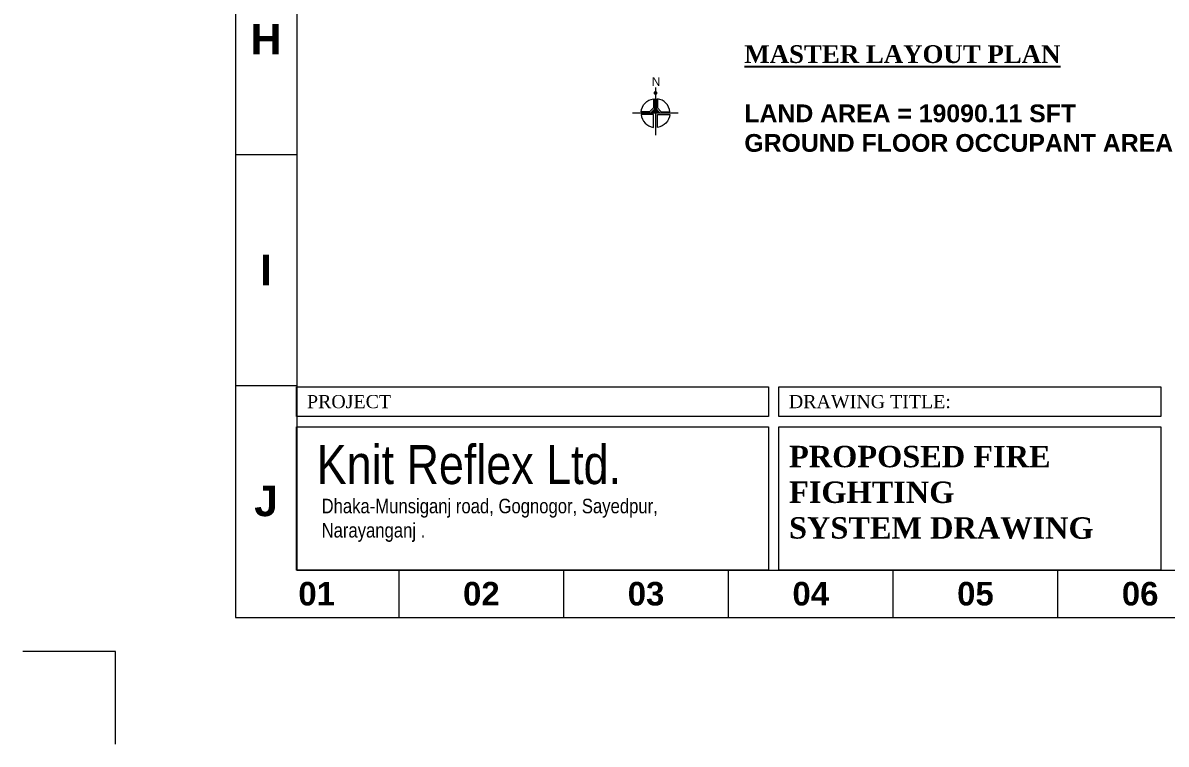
# Model space of a CAD drawing. Header units: inches. Extents: x -98933 to 1585249, y -3352739 to 192771.
# Drawn here: x 6714 to 8262, y 47306 to 48283 of the extents above; entities that cross this region are included whole.
import ezdxf

# ---------------------------------------------------------------- set-up
doc = ezdxf.new("R2010")
doc.units = ezdxf.units.IN
doc.header["$MEASUREMENT"] = 0
doc.layers.get('0').update_dxf_attribs({"lineweight": 0})
doc.layers.get('Defpoints').update_dxf_attribs({"lineweight": 0})
for name, color, linetype, lineweight in [('A-Text', 7, 'Continuous', 0), ('DIM.', 251, 'Continuous', 5), ('DOOR', 222, 'Continuous', 0), ('Inline', 7, 'Continuous', 0), ('Outline', 7, 'Continuous', 0), ('Scale', 7, 'Continuous', 0), ('Scale_Text', 7, 'Continuous', 0), ('Text', 7, 'Continuous', 0), ('TEXT_TITLEBOX', 7, 'Continuous', 13), ('Titelblk', 7, 'Continuous', 25), ('TITLE', 7, 'Continuous', 20)]:
    doc.layers.add(name, color=color, linetype=linetype, lineweight=lineweight)
doc.styles.add('MONOTEXT', font='txt')
doc.styles.add('RS', font='arial.ttf')
doc.styles.add('SHT-TEXT-1', font='times.ttf', dxfattribs={"height": 12})
doc.styles.get("Standard").update_dxf_attribs({"font": 'arialbd.ttf', "height": 24})
doc.styles.add('TEXT', font='arial.ttf')

# ---------------------------------------------------------------- blocks, each defined once
blk = doc.blocks.new('PAGE')
at = {"layer": 'Inline', "color": 252, "lineweight": 15}
blk.add_lwpolyline([(178051640.63, 22656441.11), (178051640.63, 22657235.79), (178050505.36, 22657235.79), (178050505.36, 22656441.11)], close=True, dxfattribs=at)
at = {"layer": 'Outline', "color": 252, "lineweight": 15}
blk.add_line((178050483.42, 22656424.24), (178051662.57, 22656424.24), dxfattribs=at)
blk.add_lwpolyline([(178050483.42, 22657252.66), (178050483.42, 22656424.24)], dxfattribs=at)
at = {"layer": 'Scale', "color": 252, "lineweight": 9}
for p, q in [((178050483.42, 22656590.1), (178050505.36, 22656590.1)), ((178050483.42, 22656507.32), (178050505.36, 22656507.32)), ((178050542.02, 22656424.24), (178050542.02, 22656441.11)), ((178050601.02, 22656424.24), (178050601.02, 22656441.11)), ((178050660.01, 22656424.24), (178050660.01, 22656441.11)), ((178050719.01, 22656424.24), (178050719.01, 22656441.11)), ((178050778.01, 22656424.24), (178050778.01, 22656441.11))]:
    blk.add_line(p, q, dxfattribs=at)
at = {"layer": 'Scale_Text', "color": 252, "lineweight": 13, "attachment_point": 5}
for s, insert, char_height, width in [('H', (178050494.39, 22656631.49), 10.97, 8.3603), ('I', (178050494.39, 22656548.71), 10.97, 8.3603), ('J', (178050494.39, 22656465.93), 10.97, 8.3603), ('01', (178050512.52, 22656432.67), 8.435, 2.5102), ('02', (178050571.52, 22656432.67), 8.435, 2.5102), ('03', (178050630.51, 22656432.67), 8.435, 2.5102), ('04', (178050689.51, 22656432.67), 8.435, 2.5102), ('05', (178050748.51, 22656432.67), 8.435, 2.5102), ('06', (178050807.51, 22656432.67), 8.435, 2.5102)]:
    blk.add_mtext(s, dxfattribs=dict(at, insert=insert, char_height=char_height, width=width))
blk = doc.blocks.new('Title')
at = {"layer": 'Defpoints', "color": 1, "ltscale": 10}
blk.add_lwpolyline([(-102338.3, -88042.4), (-102338.3, -87942.4), (-102438.3, -87942.4)], dxfattribs=at)
at = {"layer": 'Titelblk', "color": 3, "linetype": 'Continuous', "lineweight": 0, "xscale": 3.014611567961765, "yscale": 3.014611567959946, "zscale": 3.014611567966516}
blk.add_blockref('PAGE', (-536855255.8, -68388224), dxfattribs=at)

msp = doc.modelspace()

# ---------------------------------------------------------------- hatches: boundary and pattern name
at = {"layer": 'DOOR'}
h = msp.add_hatch(dxfattribs=at)
h.set_pattern_fill('ANSI31', scale=0.7, style=0)
h.set_pattern_definition([(45, (8789.16498, 54603.43026), (-0.0618718434, 0.0618718434), [])])
h.paths.add_polyline_path([(7571.77, 48166.68), (7571.77, 48180.37, 0.0109633), (7570.83, 48180.39), (7570.83, 48161.46), (7576.99, 48161.46)])
h.paths.add_polyline_path([(7570.83, 48180.39, 0.0109633), (7569.89, 48180.37), (7569.89, 48166.68), (7564.68, 48161.46), (7570.83, 48161.46)])

# ---------------------------------------------------------------- linework, layer by layer
at = {"layer": 'A-Text', "color": 7, "const_width": 2.64}
msp.add_lwpolyline([(7572.15, 48188.16, -1), (7569.52, 48188.16, -1)], format="xyb", close=True, dxfattribs=at)
at = {"layer": 'DOOR', "color": 7}
for points in [[(7570.83, 48195.68), (7570.83, 48131.05)], [(7601.7, 48160.87), (7539.97, 48160.87)]]:
    msp.add_lwpolyline(points, dxfattribs=at)
for points in [[(7568.13, 48180.2), (7568.13, 48180.2), (7568.13, 48167.93), (7562.92, 48162.71), (7551.4, 48162.71), (7551.4, 48162.71, -0.3473795)], [(7564.68, 48161.46), (7569.89, 48166.68), (7569.89, 48166.68), (7569.89, 48180.37, -0.0219293), (7571.77, 48180.37), (7571.77, 48180.37), (7571.77, 48166.68), (7576.99, 48161.46)], [(7573.53, 48167.93), (7578.75, 48162.71), (7590.27, 48162.71), (7590.27, 48162.71, 0.3473795), (7573.53, 48180.2), (7573.53, 48180.2)]]:
    msp.add_lwpolyline(points, format="xyb", close=True, dxfattribs=at)
for points in [[(7551.4, 48159.02, 0.3473795), (7568.13, 48141.53), (7568.13, 48159.02), (7551.4, 48159.02)], [(7590.27, 48159.02, -0.3473795), (7573.53, 48141.53), (7573.53, 48159.02), (7590.27, 48159.02)]]:
    msp.add_lwpolyline(points, format="xyb", dxfattribs=at)
at = {"layer": 'TEXT_TITLEBOX'}
for p, q in [((7085, 47749.89), (7085, 47789.82)), ((7085, 47789.82), (7723.89, 47789.82)), ((7723.89, 47789.82), (7723.89, 47749.89)), ((7737.9, 47749.89), (7737.9, 47789.82)), ((7737.9, 47789.82), (8255.32, 47789.82)), ((8255.32, 47789.82), (8255.32, 47749.89)), ((7723.89, 47749.89), (7085, 47749.89)), ((8255.32, 47749.89), (7737.9, 47749.89)), ((7085, 47541.49), (7085, 47735.88)), ((7085, 47735.88), (7723.89, 47735.88)), ((7723.89, 47735.88), (7723.89, 47541.49)), ((7737.9, 47541.49), (7737.9, 47735.88)), ((7737.9, 47735.88), (8255.37, 47735.88)), ((8255.37, 47735.88), (8255.37, 47541.49)), ((7723.89, 47541.49), (7085, 47541.49)), ((8255.37, 47541.49), (7737.9, 47541.49))]:
    msp.add_line(p, q, dxfattribs=at)

# ---------------------------------------------------------------- block references
at = {"layer": 'TITLE', "xscale": 1.253909077960998, "yscale": 1.253909077960998, "zscale": 1.253909067584736}
msp.add_blockref('Title', (135162.64, 157703.06), dxfattribs=at)

# ---------------------------------------------------------------- texts
at = {"lineweight": 25, "insert": (7691.24, 48180.48, -48.61), "char_height": 24.0574, "width": 927.0915, "attachment_point": 4}
msp.add_mtext('{\\fTimes New Roman|b1|i0|c0|p18;\\LMASTER LAYOUT PLAN\\P\\l\\P}LAND AREA = 19090.11 SFT\\PGROUND FLOOR OCCUPANT AREA = 14068.68 SFT ', dxfattribs=at)
at = {"color": 7, "insert": (7751.74, 47646.98), "char_height": 29, "width": 413.171, "attachment_point": 4, "rotation": 359.97233}
msp.add_mtext('\\pt2106;{\\fTimes New Roman|b1|i0|c0|p18;\\C256;PROPOSED FIRE  FIGHTING  \\PSYSTEM DRAWING }', dxfattribs=at)
at = {"layer": 'A-Text', "color": 7, "insert": (7571.66, 48197.79), "char_height": 11.71, "attachment_point": 2, "rotation": 180, "style": 'RS'}
msp.add_mtext('N', dxfattribs=at)
at = {"layer": 'DIM.', "color": 5, "lineweight": 13, "insert": (7318.23, 47640.22), "char_height": 53.0283, "width": 1436.408, "attachment_point": 5, "style": 'TEXT'}
msp.add_mtext('{\\fArial Narrow|b0|i0|c0|p34;Knit Reflex Ltd.\\C256;\\P\\pt19.90469;\\fSwis721 BT|b1|i0|c0|p34;\\C7; }', dxfattribs=at)
at = {"layer": 'Text', "color": 56, "insert": (7118.78, 47609.18), "char_height": 19.6959, "width": 755.034, "attachment_point": 4, "style": 'MONOTEXT'}
msp.add_mtext('{\\fArial Narrow|b0|i0|c0|p34;\\C7;Dhaka-Munsiganj road, Gognogor, Sayedpur, \\PNarayanganj .}', dxfattribs=at)
at = {"layer": 'TEXT_TITLEBOX', "lineweight": 25, "style": 'SHT-TEXT-1'}
for s, height, p in [('PROJECT', 17.847, (7099.01, 47761.13)), ('DRAWING TITLE:', 17.8468, (7751.5, 47761.13))]:
    msp.add_text(s, height=height, dxfattribs=at).set_placement(p)

doc.saveas('drawing.dxf')
